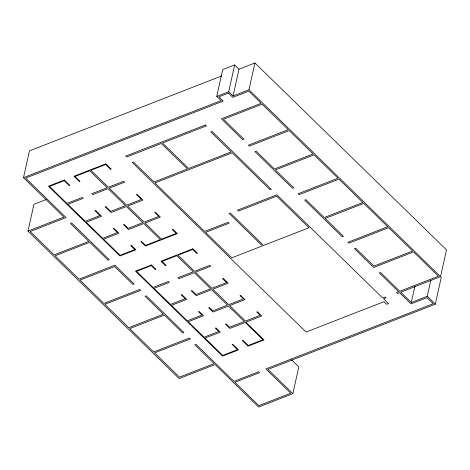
<?xml version="1.0" encoding="UTF-8"?>
<svg xmlns="http://www.w3.org/2000/svg" width="470" height="470" viewBox="0 0 470 470"><rect width="100%" height="100%" fill="white"/><g stroke="black" fill="none" stroke-linecap="round" stroke-linejoin="round"><path stroke-width="0.7" d="M291.541 359.803L298.797 366.882L292.857 393.672L258.594 407.026L215.06 364.555L179.123 378.562L27.989 231.111L63.926 217.105L23.5 177.666L29.44 150.876L221.582 75.975M27.989 231.111L33.928 204.321L46.136 199.568M23.5 177.666L221.112 100.633L216.758 96.385L222.698 69.595L234.648 64.936L239.007 69.184L233.067 95.974L228.714 91.726L234.648 64.936M233.067 95.974L249 89.764L254.94 62.974L446.5 249.864L440.56 276.654L400.722 292.181L411.291 302.498L427.23 296.282L430.826 280.067M411.291 302.498L414.887 286.283M292.857 393.672L267.982 369.402L435.314 304.172L441.254 277.382L249 89.764M239.007 69.184L254.94 62.974M216.758 96.385L228.714 91.726M427.23 296.282L435.314 304.172M228.449 93.101L218.885 96.832L223.238 101.079L25.627 178.107L66.053 217.551L30.198 231.528L54.144 254.887L88.806 241.374L70.459 223.473L71.651 223.009L109.281 259.722L108.082 260.186L89.735 242.285L55.078 255.797L79.019 279.157L114.88 265.18L134.156 283.992L132.963 284.456L114.615 266.561L79.953 280.067L103.899 303.432L139.755 289.455L140.689 290.36L104.834 304.343L128.774 327.702L163.437 314.189L145.089 296.288L146.287 295.824L183.911 332.537L182.718 333.001L164.371 315.1L129.708 328.612L153.655 351.971L189.51 337.995L190.444 338.905L154.589 352.882L179.464 377.152L214.126 363.645L194.844 344.833L196.043 344.369L233.978 381.382L258.682 371.752L259.616 372.663L234.912 382.292L258.858 405.651L290.73 393.226L265.856 368.956L433.187 303.726L426.966 297.663L411.033 303.873L399.524 292.646L397.456 293.456L396.521 292.546L398.589 291.735L379.314 272.929L380.506 272.459L399.788 291.271L438.434 276.207L413.553 251.938L373.715 267.465L354.433 248.654L355.631 248.189L373.973 266.091L412.625 251.027L388.678 227.662L348.834 243.196L347.9 242.285L387.744 226.751L363.798 203.393L325.152 218.456L343.5 236.357L342.307 236.821L304.678 200.114L305.87 199.65L324.218 217.545L362.863 202.482L338.923 179.123L299.079 194.65L298.144 193.74L337.989 178.212L314.042 154.853L275.397 169.917L293.744 187.818L292.551 188.282L254.922 151.569L256.115 151.105L274.462 169.006L313.108 153.943L289.168 130.578L249.323 146.111L248.389 145.201L288.233 129.667L262.113 104.187L223.467 119.251L243.989 139.273L242.796 139.737L221.335 118.804L261.179 103.277L248.742 91.139L232.803 97.349L228.449 93.101M64.361 179.992L48.428 186.208L119.95 255.986L135.889 249.776L131.377 245.375L130.778 245.61L134.82 249.552L120.079 255.298L103.6 239.218L118.939 233.238L113.963 228.385L113.364 228.62L117.406 232.562L102.666 238.308L86.186 222.228L101.526 216.247L95.616 210.484L95.016 210.719L99.992 215.571L85.252 221.317L67.839 204.327L83.178 198.352L82.244 197.441L66.904 203.416L49.491 186.425L64.231 180.68L69.207 185.538L69.807 185.303L64.361 179.992M105.797 163.842L73.925 176.268L79.365 181.579L79.965 181.344L74.989 176.491L89.729 170.745L107.142 187.73L91.803 193.711L92.737 194.621L108.077 188.64L125.49 205.631L110.75 211.377L105.773 206.524L105.174 206.759L111.085 212.522L126.424 206.542L142.904 222.621L128.163 228.367L124.121 224.425L123.522 224.66L128.498 229.513L143.838 223.532L160.323 239.612L145.577 245.358L141.535 241.416L140.941 241.645L145.447 246.045L177.319 233.625L172.813 229.225L172.214 229.454L176.256 233.402L161.516 239.148L145.036 223.068L160.376 217.087L155.4 212.234L154.8 212.464L158.842 216.412L144.102 222.157L127.617 206.077L142.956 200.097L137.052 194.333L136.453 194.568L141.429 199.421L126.688 205.167L109.275 188.176L124.609 182.196L123.681 181.285L108.341 187.266L90.927 170.275L105.668 164.529L110.644 169.382L111.237 169.153L105.797 163.842M205.402 125.014L125.719 156.075L126.653 156.986L161.31 143.473L187.436 168.959L153.966 182.008L133.445 161.986L132.246 162.45L306.082 332.043L383.931 301.699L386.604 304.307L388.437 303.591L383.59 298.861L386.14 297.868L385.206 296.958L382.656 297.951L276.924 194.797L237.479 210.172L238.413 211.083L276.66 196.172L309.002 227.727L263.582 245.428L230.312 212.969L229.113 213.433L262.389 245.898L231.71 257.854L205.59 232.368L229.096 223.209L228.162 222.298L204.656 231.457L154.9 182.918L232.192 152.785L270.132 189.804L271.325 189.334L211.929 131.388L210.736 131.853L231.258 151.88L188.629 168.495L162.508 143.009L206.336 125.925L205.402 125.014M151.434 264.945L135.501 271.155L222.569 356.107L238.507 349.892L232.756 344.281L232.157 344.516L237.444 349.668L222.704 355.414L204.979 338.124L220.312 332.143L215.959 327.896L215.366 328.13L218.785 331.468L204.045 337.213L188.182 321.738L203.522 315.764L199.168 311.516L198.569 311.745L201.994 315.082L187.254 320.828L171.391 305.359L186.731 299.378L181.755 294.526L181.156 294.755L185.198 298.703L170.457 304.448L153.978 288.368L169.317 282.388L168.383 281.477L153.044 287.458L136.564 271.378L151.305 265.632L155.347 269.574L155.946 269.345L151.434 264.945M192.87 248.795L160.999 261.214L165.505 265.615L166.104 265.38L162.062 261.438L176.802 255.692L193.282 271.772L177.942 277.752L178.876 278.663L194.216 272.682L210.701 288.762L195.955 294.508L191.913 290.566L191.319 290.795L196.29 295.654L211.629 289.673L227.492 305.147L212.751 310.893L209.326 307.556L208.733 307.785L213.086 312.033L228.426 306.052L244.283 321.527L229.542 327.273L226.123 323.936L225.524 324.171L229.877 328.418L245.217 322.438L262.942 339.734L248.201 345.479L242.914 340.321L242.314 340.55L248.072 346.167L264.005 339.951L245.816 322.203L261.749 315.993L257.396 311.745L256.796 311.98L260.221 315.317L245.481 321.063L229.618 305.588L244.958 299.607L240.605 295.36L240.006 295.595L243.425 298.932L228.684 304.678L212.828 289.209L228.167 283.228L223.191 278.375L222.592 278.604L226.634 282.552L211.894 288.298L195.414 272.218L210.748 266.237L209.82 265.327L194.48 271.308L177.995 255.228L192.741 249.482L196.783 253.424L197.376 253.189L192.87 248.795"/></g></svg>
